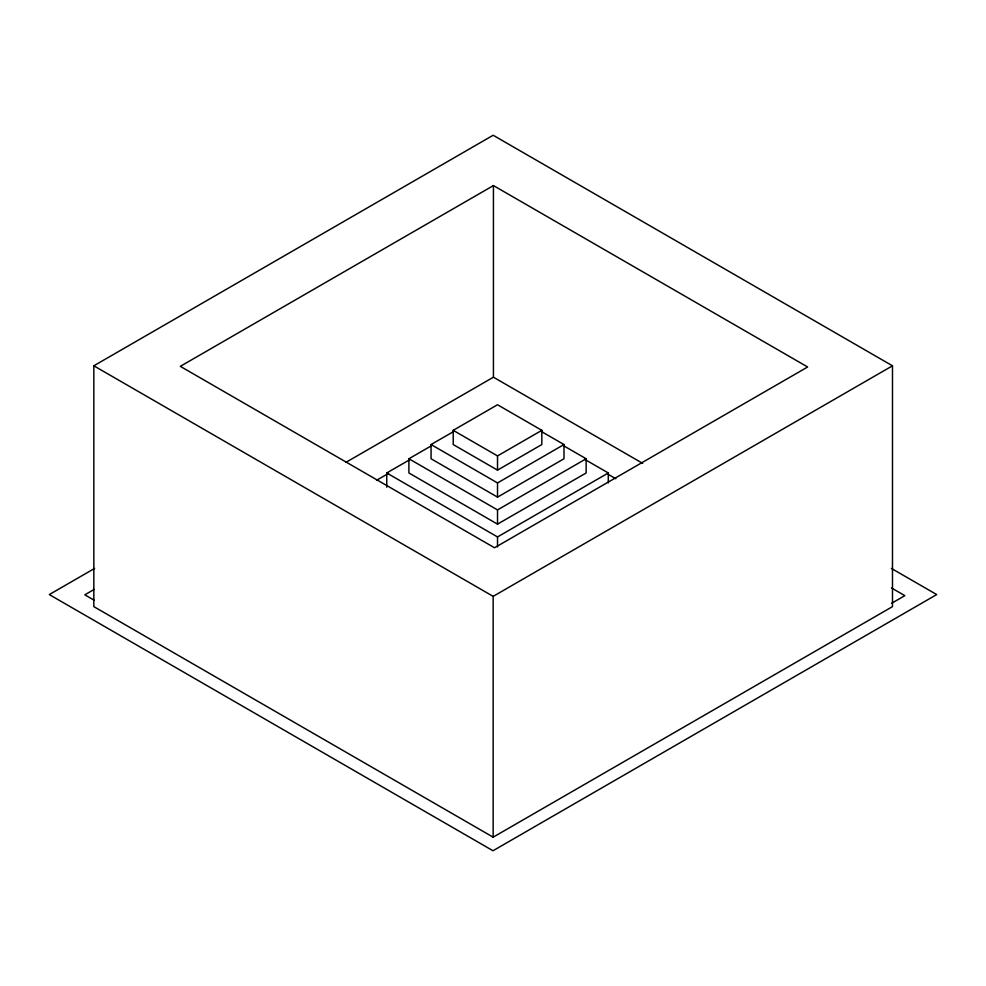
<?xml version="1.0" encoding="UTF-8"?>
<svg xmlns="http://www.w3.org/2000/svg" width="986" height="986" viewBox="0 0 986 986"><rect width="100%" height="100%" fill="white"/><g stroke="black" fill="none" stroke-linecap="round" stroke-linejoin="round"><path stroke-width="1.48" d="M93.83 365.806L493.16 135.255L892.49 365.806L892.49 606.624L493.16 837.176L93.83 606.624L93.83 365.806L493.16 596.357L892.49 365.806M493.431 185.578L180.315 366.348L494.528 547.76L807.645 366.989L493.431 185.578L493.431 377.194L642.675 463.358M94.607 568.417L49.3 594.57L493 850.745L936.7 594.57L891.393 568.417M94.138 589.443L84.808 594.829L94.138 600.215M346 462.311L493.431 377.194M453.215 430.34L497.523 404.753L541.832 430.34L541.832 444.55L497.523 470.137L453.215 444.55L453.215 430.34L497.523 455.914L541.832 430.34M541.388 431.511L563.992 444.55L563.992 458.761L497.523 497.129L431.055 458.761L431.055 444.55L453.659 431.511M563.659 445.783L586.152 458.761L586.152 472.972L497.523 524.145L408.907 472.972L408.907 458.761L431.387 445.783M386.746 487.195L386.746 472.972L409.165 460.031M376.553 480.281L388.521 473.379M431.055 444.55L497.523 482.93L563.992 444.55M408.907 458.761L497.523 509.922L586.152 458.761M386.746 472.972L497.523 536.939L608.3 472.972L608.3 482.93M891.504 603.358L904.84 595.655L891.504 587.964M584.562 459.266L608.3 472.972M607.857 474.143L615.831 478.752M497.523 455.914L497.523 470.137M497.523 482.93L497.523 497.129M497.523 509.922L497.523 524.145M497.523 536.939L497.523 546.885M493.16 596.357L493.16 837.176"/></g></svg>
